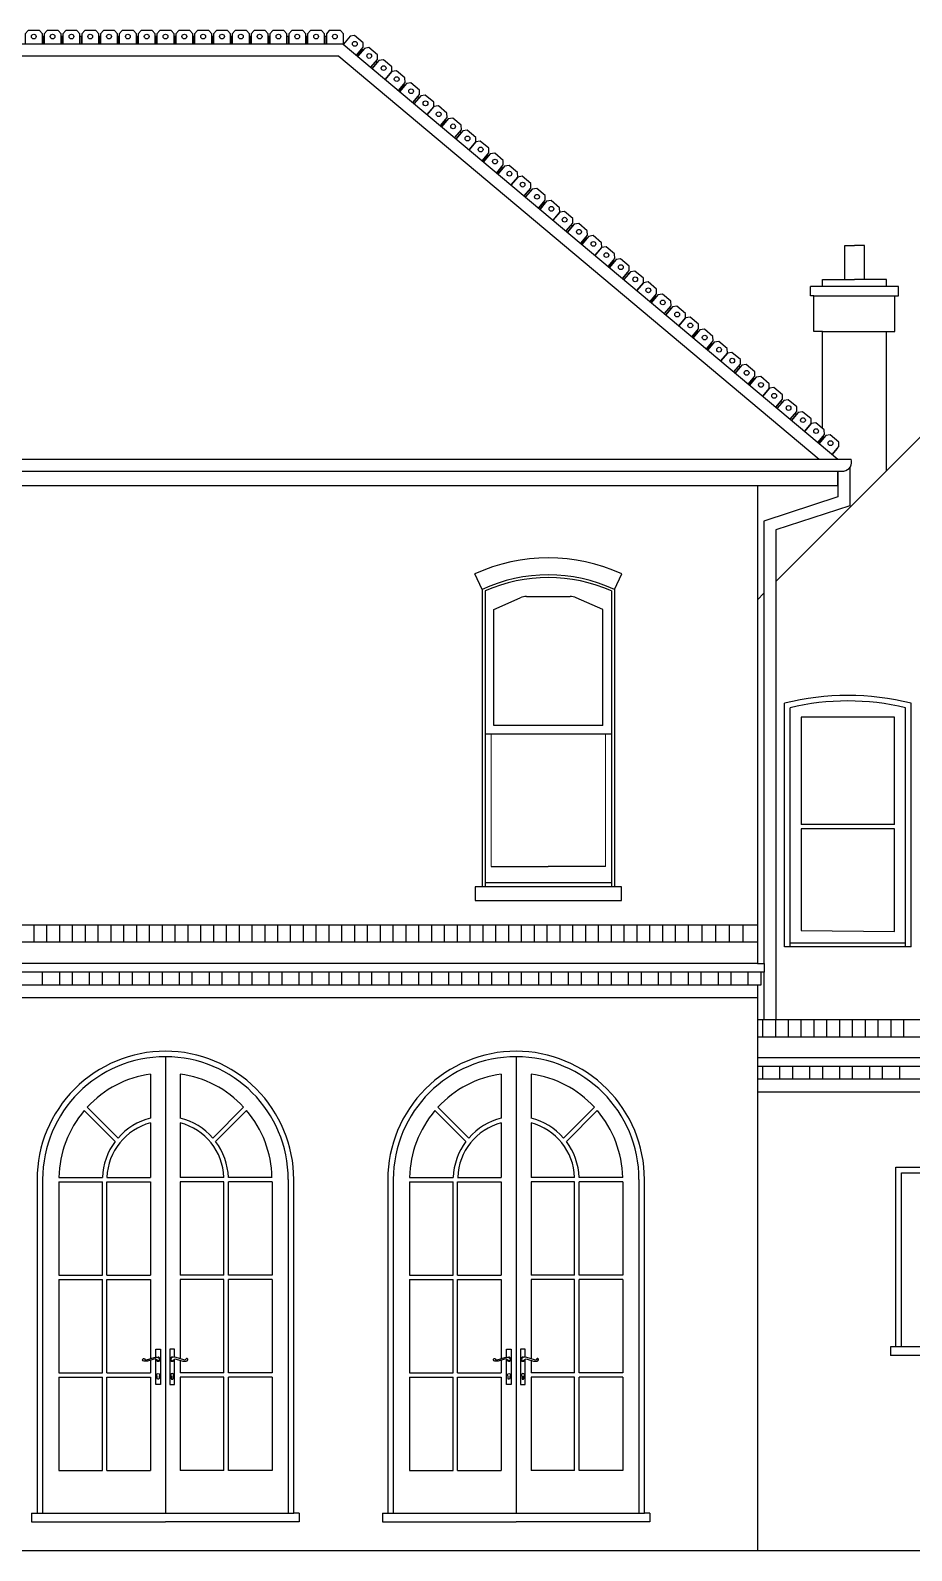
# Model space of a CAD drawing. Header units: millimetres. Extents: x -5841 to 140562, y 1006 to 102310.
# Drawn here: x 18615 to 23765, y 20265 to 29149 of the extents above; entities that cross this region are included whole.
import ezdxf

# ---------------------------------------------------------------- set-up
doc = ezdxf.new("R2010")
doc.units = ezdxf.units.MM
doc.header["$LTSCALE"] = 10
doc.layers.add('CONCEPT HOUSE', color=7, linetype='Continuous')
doc.layers.add('PDF17_0', color=7, linetype='Continuous')

msp = doc.modelspace()

# ---------------------------------------------------------------- linework, layer by layer
at = {"color": 140, "ltscale": 10, "transparency": 33554559}
for points in [[(18684.3, 29068.9), (18684.3, 29128.9), (18666.8, 29148.9), (18601.8, 29148.9), (18584.3, 29128.9), (18584.3, 29068.9)], [(18794.3, 29068.9), (18794.3, 29128.9), (18776.8, 29148.9), (18711.8, 29148.9), (18694.3, 29128.9), (18694.3, 29068.9)], [(18904.3, 29068.9), (18904.3, 29128.9), (18886.8, 29148.9), (18821.8, 29148.9), (18804.3, 29128.9), (18804.3, 29068.9)], [(19014.3, 29068.9), (19014.3, 29128.9), (18996.8, 29148.9), (18931.8, 29148.9), (18914.3, 29128.9), (18914.3, 29068.9)], [(19124.3, 29068.9), (19124.3, 29128.9), (19106.8, 29148.9), (19041.8, 29148.9), (19024.3, 29128.9), (19024.3, 29068.9)], [(19234.3, 29068.9), (19234.3, 29128.9), (19216.8, 29148.9), (19151.8, 29148.9), (19134.3, 29128.9), (19134.3, 29068.9)], [(19344.3, 29068.9), (19344.3, 29128.9), (19326.8, 29148.9), (19261.8, 29148.9), (19244.3, 29128.9), (19244.3, 29068.9)], [(19454.3, 29068.9), (19454.3, 29128.9), (19436.8, 29148.9), (19371.8, 29148.9), (19354.3, 29128.9), (19354.3, 29068.9)], [(19564.3, 29068.9), (19564.3, 29128.9), (19546.8, 29148.9), (19481.8, 29148.9), (19464.3, 29128.9), (19464.3, 29068.9)], [(19674.3, 29068.9), (19674.3, 29128.9), (19656.8, 29148.9), (19591.8, 29148.9), (19574.3, 29128.9), (19574.3, 29068.9)], [(19784.3, 29068.9), (19784.3, 29128.9), (19766.8, 29148.9), (19701.8, 29148.9), (19684.3, 29128.9), (19684.3, 29068.9)], [(19894.3, 29068.9), (19894.3, 29128.9), (19876.8, 29148.9), (19811.8, 29148.9), (19794.3, 29128.9), (19794.3, 29068.9)], [(20004.3, 29068.9), (20004.3, 29128.9), (19986.8, 29148.9), (19921.8, 29148.9), (19904.3, 29128.9), (19904.3, 29068.9)], [(20114.3, 29068.9), (20114.3, 29128.9), (20096.8, 29148.9), (20031.8, 29148.9), (20014.3, 29128.9), (20014.3, 29068.9)], [(20224.3, 29068.9), (20224.3, 29128.9), (20206.8, 29148.9), (20141.8, 29148.9), (20124.3, 29128.9), (20124.3, 29068.9)], [(20334.3, 29068.9), (20334.3, 29128.9), (20316.8, 29148.9), (20251.8, 29148.9), (20234.3, 29128.9), (20234.3, 29068.9)], [(20444.3, 29068.9), (20444.3, 29128.9), (20426.8, 29148.9), (20361.8, 29148.9), (20344.3, 29128.9), (20344.3, 29068.9)], [(18694.3, 29068.9), (18694.3, 29113.9), (18684.3, 29113.9), (18684.3, 29068.9)], [(18804.3, 29068.9), (18804.3, 29113.9), (18794.3, 29113.9), (18794.3, 29068.9)], [(18914.3, 29068.9), (18914.3, 29113.9), (18904.3, 29113.9), (18904.3, 29068.9)], [(19024.3, 29068.9), (19024.3, 29113.9), (19014.3, 29113.9), (19014.3, 29068.9)], [(19134.3, 29068.9), (19134.3, 29113.9), (19124.3, 29113.9), (19124.3, 29068.9)], [(19244.3, 29068.9), (19244.3, 29113.9), (19234.3, 29113.9), (19234.3, 29068.9)], [(19354.3, 29068.9), (19354.3, 29113.9), (19344.3, 29113.9), (19344.3, 29068.9)], [(19464.3, 29068.9), (19464.3, 29113.9), (19454.3, 29113.9), (19454.3, 29068.9)], [(19574.3, 29068.9), (19574.3, 29113.9), (19564.3, 29113.9), (19564.3, 29068.9)], [(19684.3, 29068.9), (19684.3, 29113.9), (19674.3, 29113.9), (19674.3, 29068.9)], [(19794.3, 29068.9), (19794.3, 29113.9), (19784.3, 29113.9), (19784.3, 29068.9)], [(19904.3, 29068.9), (19904.3, 29113.9), (19894.3, 29113.9), (19894.3, 29068.9)], [(20014.3, 29068.9), (20014.3, 29113.9), (20004.3, 29113.9), (20004.3, 29068.9)], [(20124.3, 29068.9), (20124.3, 29113.9), (20114.3, 29113.9), (20114.3, 29068.9)], [(20234.3, 29068.9), (20234.3, 29113.9), (20224.3, 29113.9), (20224.3, 29068.9)], [(20344.3, 29068.9), (20344.3, 29113.9), (20334.3, 29113.9), (20334.3, 29068.9)], [(20520.8, 29004.5), (20559.4, 29050.4), (20558.9, 29077), (20509.2, 29118.8), (20482.9, 29114.8), (20444.3, 29068.9)], [(20528.4, 28998), (20557.4, 29032.5), (20549.7, 29038.9), (20520.8, 29004.5)], [(20604.9, 28933.7), (20643.6, 28979.6), (20643.1, 29006.1), (20593.3, 29048), (20567.1, 29044), (20528.4, 28998)], [(20612.6, 28927.2), (20641.6, 28961.7), (20633.9, 28968.1), (20604.9, 28933.7)], [(20689.1, 28862.8), (20727.7, 28908.7), (20727.2, 28935.3), (20677.5, 28977.2), (20651.2, 28973.1), (20612.6, 28927.2)], [(20765.6, 28798.4), (20804.2, 28844.4), (20803.7, 28870.9), (20754, 28912.8), (20727.7, 28908.7), (20689.1, 28862.8)], [(20773.3, 28792), (20802.2, 28826.4), (20794.6, 28832.9), (20765.6, 28798.4)], [(20849.8, 28727.6), (20888.4, 28773.5), (20887.9, 28800.1), (20838.2, 28841.9), (20811.9, 28837.9), (20773.3, 28792)], [(20857.4, 28721.2), (20886.4, 28755.6), (20878.7, 28762), (20849.8, 28727.6)], [(20933.9, 28656.8), (20972.6, 28702.7), (20972.1, 28729.3), (20922.3, 28771.1), (20896.1, 28767.1), (20857.4, 28721.2)], [(21011, 28593), (21049.6, 28639), (21049.1, 28665.5), (20999.4, 28707.4), (20973.1, 28703.3), (20934.5, 28657.4)], [(21018.6, 28586.6), (21047.6, 28621), (21040, 28627.5), (21011, 28593)], [(21095.2, 28522.2), (21133.8, 28568.1), (21133.3, 28594.7), (21083.5, 28636.5), (21057.3, 28632.5), (21018.6, 28586.6)], [(21102.8, 28515.8), (21131.8, 28550.2), (21124.1, 28556.6), (21095.2, 28522.2)], [(21179.3, 28451.4), (21218, 28497.3), (21217.4, 28523.9), (21167.7, 28565.7), (21141.4, 28561.7), (21102.8, 28515.8)], [(21256, 28387.2), (21294.6, 28433.1), (21294.1, 28459.7), (21244.4, 28501.5), (21218.1, 28497.5), (21179.5, 28451.6)], [(21340.2, 28316.4), (21378.8, 28362.3), (21378.3, 28388.9), (21328.6, 28430.7), (21302.3, 28426.7), (21263.7, 28380.8)], [(21263.7, 28380.8), (21292.6, 28415.2), (21285, 28421.6), (21256, 28387.2)], [(21347.8, 28309.9), (21376.8, 28344.4), (21369.1, 28350.8), (21340.2, 28316.4)], [(21424.3, 28245.6), (21463, 28291.5), (21462.4, 28318), (21412.7, 28359.9), (21386.4, 28355.8), (21347.8, 28309.9)], [(21501.4, 28181.8), (21540, 28227.7), (21539.5, 28254.3), (21489.8, 28296.1), (21463.5, 28292.1), (21424.9, 28246.2)], [(21509, 28175.4), (21538, 28209.8), (21530.4, 28216.2), (21501.4, 28181.8)], [(21585.5, 28111), (21624.2, 28156.9), (21623.7, 28183.5), (21573.9, 28225.3), (21547.7, 28221.3), (21509, 28175.4)], [(21593.2, 28104.5), (21622.2, 28139), (21614.5, 28145.4), (21585.5, 28111)], [(21669.7, 28040.2), (21708.3, 28086.1), (21707.8, 28112.6), (21658.1, 28154.5), (21631.8, 28150.4), (21593.2, 28104.5)], [(21747.1, 27976.8), (21785.7, 28022.7), (21785.2, 28049.3), (21735.5, 28091.1), (21709.2, 28087.1), (21670.6, 28041.2)], [(21754.7, 27970.3), (21783.7, 28004.8), (21776.1, 28011.2), (21747.1, 27976.8)], [(21831.2, 27906), (21869.9, 27951.9), (21869.4, 27978.4), (21819.6, 28020.3), (21793.4, 28016.3), (21754.7, 27970.3)], [(21838.9, 27899.5), (21867.9, 27933.9), (21860.2, 27940.4), (21831.2, 27906)], [(21915.4, 27835.1), (21954, 27881), (21953.5, 27907.6), (21903.8, 27949.5), (21877.5, 27945.4), (21838.9, 27899.5)], [(21991.3, 27770), (22029.9, 27815.9), (22029.4, 27842.5), (21979.7, 27884.3), (21953.4, 27880.3), (21914.8, 27834.4)], [(22075.4, 27699.1), (22114.1, 27745.1), (22113.6, 27771.6), (22063.8, 27813.5), (22037.6, 27809.4), (21998.9, 27763.5)], [(21998.9, 27763.5), (22027.9, 27798), (22020.2, 27804.4), (21991.3, 27770)], [(22083.1, 27692.7), (22112.1, 27727.1), (22104.4, 27733.6), (22075.4, 27699.1)], [(22159.6, 27628.3), (22198.2, 27674.2), (22197.7, 27700.8), (22148, 27742.6), (22121.7, 27738.6), (22083.1, 27692.7)], [(22236.4, 27564.3), (22275, 27610.2), (22274.5, 27636.8), (22224.8, 27678.6), (22198.5, 27674.6), (22159.9, 27628.7)], [(22244.1, 27557.8), (22273, 27592.3), (22265.4, 27598.7), (22236.4, 27564.3)], [(22320.6, 27493.5), (22359.2, 27539.4), (22358.7, 27565.9), (22309, 27607.8), (22282.7, 27603.7), (22244.1, 27557.8)], [(22328.2, 27487), (22357.2, 27521.4), (22349.5, 27527.9), (22320.6, 27493.5)], [(22404.7, 27422.6), (22443.4, 27468.5), (22442.9, 27495.1), (22393.1, 27537), (22366.9, 27532.9), (22328.2, 27487)], [(22481.6, 27358.7), (22520.3, 27404.6), (22519.8, 27431.2), (22470, 27473), (22443.8, 27469), (22405.1, 27423.1)], [(22489.3, 27352.3), (22518.3, 27386.7), (22510.6, 27393.1), (22481.6, 27358.7)], [(22565.8, 27287.9), (22604.4, 27333.8), (22603.9, 27360.4), (22554.2, 27402.2), (22527.9, 27398.2), (22489.3, 27352.3)], [(22573.5, 27281.4), (22602.4, 27315.9), (22594.8, 27322.3), (22565.8, 27287.9)], [(22650, 27217.1), (22688.6, 27263), (22688.1, 27289.5), (22638.4, 27331.4), (22612.1, 27327.4), (22573.5, 27281.4)], [(22726.7, 27152.9), (22765.3, 27198.8), (22764.8, 27225.4), (22715.1, 27267.2), (22688.8, 27263.2), (22650.2, 27217.3)], [(22734.3, 27146.5), (22763.3, 27180.9), (22755.7, 27187.3), (22726.7, 27152.9)], [(22810.8, 27082.1), (22849.5, 27128), (22849, 27154.5), (22799.2, 27196.4), (22773, 27192.4), (22734.3, 27146.5)], [(22818.5, 27075.6), (22847.5, 27110.1), (22839.8, 27116.5), (22810.8, 27082.1)], [(22895, 27011.2), (22933.6, 27057.1), (22933.1, 27083.7), (22883.4, 27125.6), (22857.1, 27121.5), (22818.5, 27075.6)], [(22971.8, 26947.2), (23010.4, 26993.1), (23009.9, 27019.7), (22960.2, 27061.5), (22933.9, 27057.5), (22895.3, 27011.6)], [(22979.5, 26940.8), (23008.4, 26975.2), (23000.8, 26981.6), (22971.8, 26947.2)], [(23056, 26876.4), (23094.6, 26922.3), (23094.1, 26948.9), (23044.4, 26990.7), (23018.1, 26986.7), (22979.5, 26940.8)], [(23140.1, 26805.6), (23178.8, 26851.5), (23178.3, 26878), (23128.5, 26919.9), (23102.3, 26915.8), (23063.6, 26869.9)], [(23063.6, 26869.9), (23092.6, 26904.4), (23084.9, 26910.8), (23056, 26876.4)], [(23216.9, 26741.5), (23255.6, 26787.4), (23255.1, 26814), (23205.3, 26855.8), (23179.1, 26851.8), (23140.4, 26805.9)], [(23224.6, 26735.1), (23253.6, 26769.5), (23245.9, 26775.9), (23216.9, 26741.5)], [(23301.1, 26670.7), (23339.7, 26716.6), (23339.2, 26743.2), (23289.5, 26785), (23263.2, 26781), (23224.6, 26735.1)], [(23330.1, 26705.1), (23330.1, 26705.1), (23301.1, 26670.7)], [(23308.8, 26664.2), (23309, 26664.5)], [(23309, 26664.5), (23308.8, 26664.2)]]:
    msp.add_lwpolyline(points, dxfattribs=at)
for centre in [(18634.3, 29112.9), (18744.3, 29112.9), (18854.3, 29112.9), (18964.3, 29112.9), (19074.3, 29112.9), (19184.3, 29112.9), (19294.3, 29112.9), (19404.3, 29112.9), (19514.3, 29112.9), (19624.3, 29112.9), (19734.3, 29112.9), (19844.3, 29112.9), (19954.3, 29112.9), (20064.3, 29112.9), (20174.3, 29112.9), (20284.3, 29112.9), (20394.3, 29112.9), (20510.8, 29070.3), (20595, 28999.5), (20679.2, 28928.7), (20755.7, 28864.3), (20839.8, 28793.5), (20924, 28722.7), (21001.1, 28658.9), (21085.2, 28588.1), (21169.4, 28517.2), (21246.1, 28453.1), (21330.2, 28382.2), (21414.4, 28311.4), (21491.5, 28247.7), (21575.6, 28176.8), (21659.8, 28106), (21737.2, 28042.6), (21821.3, 27971.8), (21905.5, 27901), (21981.3, 27835.8), (22065.5, 27765), (22149.7, 27694.2), (22226.5, 27630.1), (22310.6, 27559.3), (22394.8, 27488.5), (22471.7, 27424.6), (22555.9, 27353.7), (22640, 27282.9), (22716.8, 27218.8), (22800.9, 27147.9), (22885.1, 27077.1), (22961.9, 27013.1), (23046, 26942.2), (23130.2, 26871.4), (23207, 26807.4), (23291.2, 26736.5)]:
    msp.add_circle(centre, 14, dxfattribs=at)
at = {"layer": 'CONCEPT HOUSE', "color": 140, "ltscale": 10}
for p, q in [((20443.5, 29068.9), (17814.3, 29068.9)), ((20418, 28998.9), (17839.7, 28998.9)), ((22971.3, 25929.2), (24187.7, 27145.6)), ((14845.6, 26643.5), (23412.2, 26643.5)), ((14887.9, 26573.5), (23369.9, 26573.5)), ((23334, 26487.7), (15925.4, 26487.7)), ((22863.8, 26487.7), (22863.8, 23694.9)), ((21254.2, 25881.8), (21212.4, 25972.6)), ((22028.9, 25881.8), (22070.7, 25972.6)), ((21254.2, 25881.8), (21254.2, 24144.4)), ((21273, 25873.8), (21273, 24144.4)), ((22010.2, 25873.8), (22010.2, 24144.4)), ((22028.9, 25881.8), (22028.9, 24144.4)), ((22863.8, 25821.6), (22901.3, 25859.2)), ((21322.9, 25764.4), (21478.1, 25832.9)), ((21514.4, 25840.5), (21768.8, 25840.5)), ((21960.3, 25764.4), (21805.1, 25832.9)), ((23022.6, 23793.8), (23022.6, 25216.5)), ((23054.6, 23793.8), (23054.6, 25190.5)), ((23729.8, 23793.8), (23729.8, 25190.5)), ((23761.8, 23793.8), (23761.8, 25216.5)), ((21960.3, 25086.1), (21322.9, 25086.1)), ((23664.8, 25135.3), (23119.6, 25135.3)), ((22010.2, 25036.1), (21273, 25036.1)), ((23664.8, 24508.3), (23119.6, 24508.3)), ((23664.8, 24482.3), (23119.6, 24482.3)), ((21307, 24262.9), (21641.6, 24262.9)), ((21976.2, 24262.9), (21641.6, 24262.9)), ((22010.2, 24167.3), (21273, 24167.3)), ((22863.8, 23919.9), (14813.8, 23919.9)), ((22863.8, 23819.9), (14813.8, 23819.9)), ((23729.8, 23813.8), (23054.6, 23813.8)), ((23761.8, 23793.8), (23022.6, 23793.8)), ((22863.8, 23694.9), (14813.8, 23694.9)), ((22863.8, 23644.9), (14813.8, 23644.9)), ((22863.8, 23694.9), (22903.8, 23694.9)), ((22903.8, 23644.9), (22863.8, 23644.9)), ((22883.8, 23644.9), (22883.8, 23569.9)), ((22903.8, 23694.9), (22903.8, 23644.9)), ((22863.8, 23569.9), (14813.8, 23569.9)), ((22863.8, 23569.9), (22863.8, 20264.8)), ((22883.8, 23569.9), (22863.8, 23569.9)), ((22863.8, 23494.9), (14813.8, 23494.9)), ((22863.8, 23369.2), (25323.7, 23366.3)), ((25323.7, 23266.3), (22863.8, 23266.3)), ((19403.8, 23151.1), (19403.8, 20483.1)), ((21453.8, 23151.1), (21453.8, 20483.1)), ((25323.7, 23144.2), (22863.8, 23144.2)), ((19035.9, 23049.7), (19035.9, 23050)), ((19316.8, 23050), (19316.8, 22791.5)), ((19490.8, 23050), (19490.8, 22791.5)), ((19771.7, 23049.7), (19771.7, 23050)), ((21085.9, 23049.7), (21085.9, 23050)), ((21366.8, 23050), (21366.8, 22791.5)), ((21540.8, 23050), (21540.8, 22791.5)), ((21821.7, 23049.7), (21821.7, 23050)), ((25323.7, 23094.2), (22863.8, 23094.2)), ((25343.7, 23019.2), (22863.8, 23019.2)), ((25323.7, 22944.2), (22863.8, 22944.2)), ((19110.3, 22655.7), (18929.2, 22836.8)), ((19126.8, 22675.9), (18946.5, 22856.3)), ((19680.8, 22675.9), (19861, 22856.3)), ((19697.3, 22655.7), (19878.3, 22836.8)), ((21160.3, 22655.7), (20979.2, 22836.8)), ((21176.8, 22675.9), (20996.5, 22856.3)), ((21730.8, 22675.9), (21911, 22856.3)), ((21747.3, 22655.7), (21928.3, 22836.8)), ((19316.8, 22764.7), (19316.8, 22446.1)), ((19490.8, 22764.7), (19490.8, 22446.1)), ((21366.8, 22764.7), (21366.8, 22446.1)), ((21540.8, 22764.7), (21540.8, 22446.1)), ((18685.8, 22433.1), (18685.8, 20483.1)), ((18780.8, 22446.1), (19035.9, 22446.1)), ((18780.8, 22420.1), (19035.8, 22420.1)), ((18780.8, 22420.1), (18780.8, 21875.1)), ((19035.8, 21875.1), (19035.8, 22420.1)), ((19061.8, 22420.1), (19316.8, 22420.1)), ((19061.8, 21875.1), (19061.8, 22420.1)), ((19061.9, 22446.1), (19316.8, 22446.1)), ((19316.8, 22420.1), (19316.8, 21875.1)), ((19745.7, 22446.1), (19490.8, 22446.1)), ((19745.8, 22420.1), (19490.8, 22420.1)), ((19490.8, 22420.1), (19490.8, 21875.1)), ((19745.8, 21875.1), (19745.8, 22420.1)), ((20026.8, 22446.1), (19771.7, 22446.1)), ((20026.8, 22420.1), (19771.8, 22420.1)), ((19771.8, 21875.1), (19771.8, 22420.1)), ((20026.8, 22420.1), (20026.8, 21875.1)), ((20121.8, 22433.1), (20121.8, 20483.1)), ((20735.8, 22433.1), (20735.8, 20483.1)), ((20830.8, 22446.1), (21085.9, 22446.1)), ((20830.8, 22420.1), (21085.8, 22420.1)), ((20830.8, 22420.1), (20830.8, 21875.1)), ((21085.8, 21875.1), (21085.8, 22420.1)), ((21111.8, 22420.1), (21366.8, 22420.1)), ((21111.8, 21875.1), (21111.8, 22420.1)), ((21111.9, 22446.1), (21366.8, 22446.1)), ((21366.8, 22420.1), (21366.8, 21875.1)), ((21795.7, 22446.1), (21540.8, 22446.1)), ((21795.8, 22420.1), (21540.8, 22420.1)), ((21540.8, 22420.1), (21540.8, 21875.1)), ((21795.8, 21875.1), (21795.8, 22420.1)), ((22076.8, 22446.1), (21821.7, 22446.1)), ((22076.8, 22420.1), (21821.8, 22420.1)), ((21821.8, 21875.1), (21821.8, 22420.1)), ((22076.8, 22420.1), (22076.8, 21875.1)), ((22171.8, 22433.1), (22171.8, 20483.1)), ((18780.8, 21875.1), (19035.8, 21875.1)), ((19061.8, 21875.1), (19316.8, 21875.1)), ((19745.8, 21875.1), (19490.8, 21875.1)), ((20026.8, 21875.1), (19771.8, 21875.1)), ((20830.8, 21875.1), (21085.8, 21875.1)), ((21111.8, 21875.1), (21366.8, 21875.1)), ((21795.8, 21875.1), (21540.8, 21875.1)), ((22076.8, 21875.1), (21821.8, 21875.1)), ((18780.8, 21849.1), (18780.8, 21304.1)), ((18780.8, 21849.1), (19035.8, 21849.1)), ((19035.8, 21304.1), (19035.8, 21849.1)), ((19061.8, 21849.1), (19316.8, 21849.1)), ((19061.8, 21304.1), (19061.8, 21849.1)), ((19316.8, 21849.1), (19316.8, 21386.9)), ((19490.8, 21849.1), (19490.8, 21385.9)), ((19745.8, 21849.1), (19490.8, 21849.1)), ((19745.8, 21304.1), (19745.8, 21849.1)), ((20026.8, 21849.1), (19771.8, 21849.1)), ((19771.8, 21304.1), (19771.8, 21849.1)), ((20026.8, 21849.1), (20026.8, 21304.1)), ((20830.8, 21849.1), (20830.8, 21304.1)), ((20830.8, 21849.1), (21085.8, 21849.1)), ((21085.8, 21304.1), (21085.8, 21849.1)), ((21111.8, 21849.1), (21366.8, 21849.1)), ((21111.8, 21304.1), (21111.8, 21849.1)), ((21366.8, 21849.1), (21366.8, 21386.9)), ((21540.8, 21849.1), (21540.8, 21385.9)), ((21795.8, 21849.1), (21540.8, 21849.1)), ((21795.8, 21304.1), (21795.8, 21849.1)), ((22076.8, 21849.1), (21821.8, 21849.1)), ((21821.8, 21304.1), (21821.8, 21849.1)), ((22076.8, 21849.1), (22076.8, 21304.1)), ((23641.7, 21454.8), (23641.7, 21404.8)), ((19316.8, 21377.8), (19316.8, 21304.1)), ((19490.8, 21377), (19490.8, 21304.1)), ((21366.8, 21377.8), (21366.8, 21304.1)), ((21540.8, 21377), (21540.8, 21304.1)), ((18780.8, 21304.1), (19035.8, 21304.1)), ((18780.8, 21278.1), (18780.8, 20733.1)), ((18780.8, 21278.1), (19035.8, 21278.1)), ((19035.8, 20733.1), (19035.8, 21278.1)), ((19061.8, 21304.1), (19316.8, 21304.1)), ((19061.8, 20733.1), (19061.8, 21278.1)), ((19061.8, 21278.1), (19316.8, 21278.1)), ((19316.8, 21278.1), (19316.8, 20733.1)), ((19745.8, 21304.1), (19490.8, 21304.1)), ((19490.8, 21278.1), (19490.8, 20733.1)), ((19745.8, 21278.1), (19490.8, 21278.1)), ((19745.8, 20733.1), (19745.8, 21278.1)), ((20026.8, 21304.1), (19771.8, 21304.1)), ((19771.8, 20733.1), (19771.8, 21278.1)), ((20026.8, 21278.1), (19771.8, 21278.1)), ((20026.8, 21278.1), (20026.8, 20733.1)), ((20830.8, 21304.1), (21085.8, 21304.1)), ((20830.8, 21278.1), (20830.8, 20733.1)), ((20830.8, 21278.1), (21085.8, 21278.1)), ((21085.8, 20733.1), (21085.8, 21278.1)), ((21111.8, 21304.1), (21366.8, 21304.1)), ((21111.8, 20733.1), (21111.8, 21278.1)), ((21111.8, 21278.1), (21366.8, 21278.1)), ((21366.8, 21278.1), (21366.8, 20733.1)), ((21795.8, 21304.1), (21540.8, 21304.1)), ((21540.8, 21278.1), (21540.8, 20733.1)), ((21795.8, 21278.1), (21540.8, 21278.1)), ((21795.8, 20733.1), (21795.8, 21278.1)), ((22076.8, 21304.1), (21821.8, 21304.1)), ((21821.8, 20733.1), (21821.8, 21278.1)), ((22076.8, 21278.1), (21821.8, 21278.1)), ((22076.8, 21278.1), (22076.8, 20733.1)), ((18780.8, 20733.1), (19035.8, 20733.1)), ((19061.8, 20733.1), (19316.8, 20733.1)), ((19745.8, 20733.1), (19490.8, 20733.1)), ((20026.8, 20733.1), (19771.8, 20733.1)), ((20830.8, 20733.1), (21085.8, 20733.1)), ((21111.8, 20733.1), (21366.8, 20733.1)), ((21795.8, 20733.1), (21540.8, 20733.1)), ((22076.8, 20733.1), (21821.8, 20733.1)), ((18621.8, 20483.1), (20153.8, 20483.1)), ((18621.8, 20483.1), (18621.8, 20433.1)), ((20185.8, 20483.1), (20153.8, 20483.1)), ((20185.8, 20483.1), (20185.8, 20433.1)), ((20671.8, 20483.1), (22203.8, 20483.1)), ((20671.8, 20483.1), (20671.8, 20433.1)), ((22235.8, 20483.1), (22203.8, 20483.1)), ((22235.8, 20483.1), (22235.8, 20433.1)), ((18621.8, 20433.1), (19403.8, 20433.1)), ((20185.8, 20433.1), (19403.8, 20433.1)), ((20671.8, 20433.1), (21453.8, 20433.1)), ((22235.8, 20433.1), (21453.8, 20433.1)), ((6755.4, 20264.8), (28791, 20264.8))]:
    msp.add_line(p, q, dxfattribs=at)
at = {"layer": 'CONCEPT HOUSE', "color": 140, "ltscale": 10, "transparency": 33554559}
for p, q in [((23374.2, 27692.7), (23374.2, 27892.7)), ((23374.2, 27892.7), (23431.6, 27892.7)), ((23489, 27892.7), (23431.6, 27892.7)), ((23489, 27692.7), (23489, 27892.7)), ((23688.9, 27652.7), (23174.3, 27652.7)), ((23174.3, 27598.1), (23174.3, 27652.7)), ((23688.9, 27598.1), (23688.9, 27652.7)), ((23194.6, 27598.1), (23174.3, 27598.1)), ((23194.6, 27598.1), (23688.9, 27598.1)), ((23194.6, 27389.8), (23194.6, 27598.1)), ((23667.6, 27389.8), (23667.6, 27598.1)), ((23244.6, 27389.8), (23194.6, 27389.8)), ((23244.6, 27389.8), (23667.6, 27389.8)), ((23244.6, 26822.8), (23244.6, 27389.8)), ((23617.6, 26575.4), (23617.6, 27389.8)), ((18635.8, 23819.9), (18635.8, 23919.9)), ((18710.8, 23819.9), (18710.8, 23919.9)), ((18785.8, 23819.9), (18785.8, 23919.9)), ((18860.8, 23819.9), (18860.8, 23919.9)), ((18935.8, 23819.9), (18935.8, 23919.9)), ((19010.8, 23819.9), (19010.8, 23919.9)), ((19085.8, 23819.9), (19085.8, 23919.9)), ((19160.8, 23819.9), (19160.8, 23919.9)), ((19235.8, 23819.9), (19235.8, 23919.9)), ((19310.8, 23819.9), (19310.8, 23919.9)), ((19385.8, 23819.9), (19385.8, 23919.9)), ((19460.8, 23819.9), (19460.8, 23919.9)), ((19535.8, 23819.9), (19535.8, 23919.9)), ((19610.8, 23819.9), (19610.8, 23919.9)), ((19685.8, 23819.9), (19685.8, 23919.9)), ((19760.8, 23819.9), (19760.8, 23919.9)), ((19835.8, 23819.9), (19835.8, 23919.9)), ((19910.8, 23819.9), (19910.8, 23919.9)), ((19985.8, 23819.9), (19985.8, 23919.9)), ((20060.8, 23819.9), (20060.8, 23919.9)), ((20135.8, 23819.9), (20135.8, 23919.9)), ((20210.8, 23819.9), (20210.8, 23919.9)), ((20285.8, 23819.9), (20285.8, 23919.9)), ((20360.8, 23819.9), (20360.8, 23919.9)), ((20435.8, 23819.9), (20435.8, 23919.9)), ((20510.8, 23819.9), (20510.8, 23919.9)), ((20585.8, 23819.9), (20585.8, 23919.9)), ((20660.8, 23819.9), (20660.8, 23919.9)), ((20735.8, 23819.9), (20735.8, 23919.9)), ((20810.8, 23819.9), (20810.8, 23919.9)), ((20885.8, 23819.9), (20885.8, 23919.9)), ((20960.8, 23819.9), (20960.8, 23919.9)), ((21035.8, 23819.9), (21035.8, 23919.9)), ((21110.8, 23819.9), (21110.8, 23919.9)), ((21185.8, 23819.9), (21185.8, 23919.9)), ((21260.8, 23819.9), (21260.8, 23919.9)), ((21335.8, 23819.9), (21335.8, 23919.9)), ((21410.8, 23819.9), (21410.8, 23919.9)), ((21485.8, 23819.9), (21485.8, 23919.9)), ((21560.8, 23819.9), (21560.8, 23919.9)), ((21635.8, 23819.9), (21635.8, 23919.9)), ((21710.8, 23819.9), (21710.8, 23919.9)), ((21785.8, 23819.9), (21785.8, 23919.9)), ((21860.8, 23819.9), (21860.8, 23919.9)), ((21935.8, 23819.9), (21935.8, 23919.9)), ((22010.8, 23819.9), (22010.8, 23919.9)), ((22085.8, 23819.9), (22085.8, 23919.9)), ((22160.8, 23819.9), (22160.8, 23919.9)), ((22235.8, 23819.9), (22235.8, 23919.9)), ((22310.8, 23819.9), (22310.8, 23919.9)), ((22385.8, 23819.9), (22385.8, 23919.9)), ((22460.8, 23819.9), (22460.8, 23919.9)), ((22540.8, 23819.9), (22540.8, 23919.9)), ((22620.8, 23819.9), (22620.8, 23919.9)), ((22700.8, 23819.9), (22700.8, 23919.9)), ((22780.8, 23819.9), (22780.8, 23919.9)), ((18683.8, 23644.9), (18683.8, 23569.9)), ((18783.8, 23644.9), (18783.8, 23569.9)), ((18858.8, 23644.9), (18858.8, 23569.9)), ((18958.8, 23644.9), (18958.8, 23569.9)), ((19033.8, 23644.9), (19033.8, 23569.9)), ((19133.8, 23644.9), (19133.8, 23569.9)), ((19208.8, 23644.9), (19208.8, 23569.9)), ((19308.8, 23644.9), (19308.8, 23569.9)), ((19383.8, 23644.9), (19383.8, 23569.9)), ((19483.8, 23644.9), (19483.8, 23569.9)), ((19558.8, 23644.9), (19558.8, 23569.9)), ((19658.8, 23644.9), (19658.8, 23569.9)), ((19733.8, 23644.9), (19733.8, 23569.9)), ((19833.8, 23644.9), (19833.8, 23569.9)), ((19908.8, 23644.9), (19908.8, 23569.9)), ((20008.8, 23644.9), (20008.8, 23569.9)), ((20083.8, 23644.9), (20083.8, 23569.9)), ((20183.8, 23644.9), (20183.8, 23569.9)), ((20258.8, 23644.9), (20258.8, 23569.9)), ((20358.8, 23644.9), (20358.8, 23569.9)), ((20433.8, 23644.9), (20433.8, 23569.9)), ((20533.8, 23644.9), (20533.8, 23569.9)), ((20608.8, 23644.9), (20608.8, 23569.9)), ((20708.8, 23644.9), (20708.8, 23569.9)), ((20783.8, 23644.9), (20783.8, 23569.9)), ((20883.8, 23644.9), (20883.8, 23569.9)), ((20958.8, 23644.9), (20958.8, 23569.9)), ((21058.8, 23644.9), (21058.8, 23569.9)), ((21133.8, 23644.9), (21133.8, 23569.9)), ((21233.8, 23644.9), (21233.8, 23569.9)), ((21308.8, 23644.9), (21308.8, 23569.9)), ((21408.8, 23644.9), (21408.8, 23569.9)), ((21483.8, 23644.9), (21483.8, 23569.9)), ((21583.8, 23644.9), (21583.8, 23569.9)), ((21658.8, 23644.9), (21658.8, 23569.9)), ((21758.8, 23644.9), (21758.8, 23569.9)), ((21833.8, 23644.9), (21833.8, 23569.9)), ((21933.8, 23644.9), (21933.8, 23569.9)), ((22008.8, 23644.9), (22008.8, 23569.9)), ((22108.8, 23644.9), (22108.8, 23569.9)), ((22183.8, 23644.9), (22183.8, 23569.9)), ((22283.8, 23644.9), (22283.8, 23569.9)), ((22358.8, 23644.9), (22358.8, 23569.9)), ((22458.8, 23644.9), (22458.8, 23569.9)), ((22533.8, 23644.9), (22533.8, 23569.9)), ((22633.8, 23644.9), (22633.8, 23569.9)), ((22708.8, 23644.9), (22708.8, 23569.9)), ((22808.8, 23644.9), (22808.8, 23569.9)), ((22895.7, 23266.3), (22895.7, 23366.3)), ((22970.7, 23266.3), (22970.7, 23366.3)), ((23045.7, 23266.3), (23045.7, 23366.3)), ((23120.7, 23266.3), (23120.7, 23366.3)), ((23195.7, 23266.3), (23195.7, 23366.3)), ((23270.7, 23266.3), (23270.7, 23366.3)), ((23345.7, 23266.3), (23345.7, 23366.3)), ((23420.7, 23266.3), (23420.7, 23366.3)), ((23495.7, 23266.3), (23495.7, 23366.3)), ((23570.7, 23266.3), (23570.7, 23366.3)), ((23645.7, 23266.3), (23645.7, 23366.3)), ((23720.7, 23266.3), (23720.7, 23366.3)), ((22893.7, 23094.2), (22893.7, 23019.2)), ((22993.7, 23094.2), (22993.7, 23019.2)), ((23068.7, 23094.2), (23068.7, 23019.2)), ((23168.7, 23094.2), (23168.7, 23019.2)), ((23243.7, 23094.2), (23243.7, 23019.2)), ((23343.7, 23094.2), (23343.7, 23019.2)), ((23418.7, 23094.2), (23418.7, 23019.2)), ((23518.7, 23094.2), (23518.7, 23019.2)), ((23593.7, 23094.2), (23593.7, 23019.2)), ((23693.7, 23094.2), (23693.7, 23019.2))]:
    msp.add_line(p, q, dxfattribs=at)
at = {"layer": 'CONCEPT HOUSE', "color": 140, "ltscale": 10}
for points in [[(20443.5, 29068.9), (23334, 26643.5)], [(20418, 28998.9), (23225.1, 26643.5)], [(23334, 26573.5), (23334, 26422.2), (22901.3, 26281.3), (22901.3, 23694.9)], [(23404, 26593.8), (23404, 26371.3), (22971.3, 26230.5), (22971.3, 23369.1)], [(23334, 26487.7), (23334, 26573.5)], [(21322.9, 25086.1), (21322.9, 25764.4)], [(21960.3, 25086.1), (21960.3, 25764.4)], [(23119.6, 25135.3), (23119.6, 24508.3)], [(23664.8, 24508.3), (23664.8, 25135.3)], [(23119.6, 24482.3), (23119.6, 23888.3)], [(23664.8, 23883.8), (23664.8, 24482.3)], [(21254.2, 24144.4), (21214.2, 24144.4), (21214.2, 24064.4), (22028.9, 24064.4), (22068.9, 24064.4), (22068.9, 24144.4), (21254.2, 24144.4)], [(23119.6, 23888.3), (23664.8, 23883.8)], [(22901.3, 23644.9), (22901.3, 23369.2)], [(23673.7, 21454.8), (23673.7, 22504.8), (24093.8, 22504.8), (24513.9, 22504.8), (24513.9, 21454.8)], [(23705.7, 21454.8), (23705.7, 22472.8), (24093.8, 22472.8), (24481.9, 22472.8), (24481.9, 21454.8)], [(19347.6, 21395.8), (19347.6, 21441.1), (19375.6, 21441.1), (19375.6, 21236.1), (19347.6, 21236.1), (19347.6, 21383.4)], [(19457.3, 21395.8), (19457.3, 21441.1), (19429.3, 21441.1), (19429.3, 21236.1), (19457.3, 21236.1), (19457.3, 21383.4)], [(21397.6, 21395.8), (21397.6, 21441.1), (21425.6, 21441.1), (21425.6, 21236.1), (21397.6, 21236.1), (21397.6, 21383.4)], [(21507.3, 21395.8), (21507.3, 21441.1), (21479.3, 21441.1), (21479.3, 21236.1), (21507.3, 21236.1), (21507.3, 21383.4)], [(24545.7, 21454.8), (23641.7, 21454.8)], [(24545.7, 21404.8), (23641.7, 21404.8)]]:
    msp.add_lwpolyline(points, dxfattribs=at)
at = {"layer": 'CONCEPT HOUSE', "color": 140, "ltscale": 10, "transparency": 33554559}
for points in [[(23244.6, 27652.7), (23244.6, 27692.7), (23431.6, 27692.7)], [(23618.6, 27652.7), (23618.6, 27692.7), (23431.6, 27692.7)]]:
    msp.add_lwpolyline(points, dxfattribs=at)
at = {"layer": 'CONCEPT HOUSE', "color": 140, "ltscale": 10}
for points in [[(20153.8, 20483.1), (20153.8, 22433.1, 0.414214), (19403.8, 23183.1, 0.414214), (18653.8, 22433.1), (18653.8, 20483.1)], [(22203.8, 20483.1), (22203.8, 22433.1, 0.414214), (21453.8, 23183.1, 0.414214), (20703.8, 22433.1), (20703.8, 20483.1)], [(19467.3, 21384.2), (19505.4, 21372.5, 0.122521), (19525.8, 21372, 0.313507), (19534.5, 21380.1, 0.763163), (19524.1, 21385.1), (19519.9, 21380.4, -0.269567), (19511.9, 21378.8), (19466.9, 21394.1, 0.108183), (19451.6, 21395.6, 0.187737), (19437.4, 21389.4, 0.986499), (19449.1, 21376.8), (19454.7, 21382, -0.237525), (19468.6, 21383.8)], [(21517.3, 21384.2), (21555.4, 21372.5, 0.122521), (21575.8, 21372, 0.313507), (21584.5, 21380.1, 0.763163), (21574.1, 21385.1), (21569.9, 21380.4, -0.269567), (21561.9, 21378.8), (21516.9, 21394.1, 0.108183), (21501.6, 21395.6, 0.187737), (21487.4, 21389.4, 0.986499), (21499.1, 21376.8), (21504.7, 21382, -0.237525), (21518.6, 21383.8)]]:
    msp.add_lwpolyline(points, format="xyb", dxfattribs=at)
for points in [[(19367.5, 21389.4, -0.986499), (19355.9, 21376.8), (19350.2, 21382, 0.237525), (19336.3, 21383.8), (19299.6, 21372.5, -0.122521), (19279.1, 21372, -0.313507), (19270.5, 21380.1, -0.763163), (19280.8, 21385.1), (19285.1, 21380.4, 0.269567), (19293.1, 21378.8), (19338, 21394.1, -0.108183), (19353.4, 21395.6, -0.187737)], [(21417.5, 21389.4, -0.986499), (21405.9, 21376.8), (21400.2, 21382, 0.237525), (21386.3, 21383.8), (21349.6, 21372.5, -0.122521), (21329.1, 21372, -0.313507), (21320.5, 21380.1, -0.763163), (21330.8, 21385.1), (21335.1, 21380.4, 0.269567), (21343.1, 21378.8), (21388, 21394.1, -0.108183), (21403.4, 21395.6, -0.187737)], [(19366.8, 21271.1, -1), (19356.3, 21271.1), (19356.3, 21284.1, -3), (19366.8, 21284.1)], [(19438.1, 21271.1, 1), (19448.6, 21271.1), (19448.6, 21284.1, 3), (19438.1, 21284.1)], [(21416.8, 21271.1, -1), (21406.3, 21271.1), (21406.3, 21284.1, -3), (21416.8, 21284.1)], [(21488.1, 21271.1, 1), (21498.6, 21271.1), (21498.6, 21284.1, 3), (21488.1, 21284.1)]]:
    msp.add_lwpolyline(points, format="xyb", close=True, dxfattribs=at)
for centre, radius, start, end in [((23361.6, 26626.3), 53.5, 278.9258, 18.74105), ((21641.6, 25040.4), 1026.2, 65.28014, 114.71986), ((21641.6, 25040.4), 926.2, 65.28014, 114.71986), ((21641.6, 25040.4), 911.2, 66.13823, 113.86177), ((21514.4, 25750.5), 90, 90, 113.79772), ((21768.8, 25750.5), 90, 66.20228, 90), ((23392.2, 23746.1), 1516.2, 75.89052, 104.10948), ((23392.2, 23778.3), 1451.9, 76.55427, 103.44573), ((19403.8, 22433.1), 718, 90, 180), ((19403.8, 22433.1), 718, 0, 90), ((21453.8, 22433.1), 718, 90, 180), ((21453.8, 22433.1), 718, 0, 90), ((19403.8, 22433.1), 623, 98.02741, 137.21881), ((19403.8, 22433.1), 623, 42.78119, 81.97259), ((21453.8, 22433.1), 623, 98.02741, 137.21881), ((21453.8, 22433.1), 623, 42.78119, 81.97259), ((19403.8, 22433.1), 623, 139.61443, 178.80434), ((19403.8, 22433.1), 623, 1.19566, 40.38557), ((21453.8, 22433.1), 623, 139.61443, 178.80434), ((21453.8, 22433.1), 623, 1.19566, 40.38557), ((19404.7, 22433.1), 343, 104.84688, 177.82792), ((19404.7, 22433.1), 369, 103.77927, 138.85415), ((19402.9, 22433.1), 369, 41.14585, 76.22073), ((19402.9, 22433.1), 343, 2.17208, 75.15312), ((21454.7, 22433.1), 343, 104.84688, 177.82792), ((21454.7, 22433.1), 369, 103.77927, 138.85415), ((21452.9, 22433.1), 369, 41.14585, 76.22073), ((21452.9, 22433.1), 343, 2.17208, 75.15312), ((19404.7, 22433.1), 369, 142.91357, 177.98103), ((19402.9, 22433.1), 369, 2.01897, 37.08643), ((21454.7, 22433.1), 369, 142.91357, 177.98103), ((21452.9, 22433.1), 369, 2.01897, 37.08643), ((19361.6, 21383.1), 12, 183.52791, 104.83255), ((19443.3, 21383.1), 12, 75.16745, 356.47209), ((21411.6, 21383.1), 12, 183.52791, 104.83255), ((21493.3, 21383.1), 12, 75.16745, 356.47209)]:
    msp.add_arc(centre, radius, start, end, dxfattribs=at)
at = {"layer": 'PDF17_0', "color": 140, "lineweight": 0}
for points in [[(21307, 24262.9), (21307, 25036.1)], [(21976.2, 24262.9), (21976.2, 25036.1)]]:
    msp.add_lwpolyline(points, dxfattribs=at)

doc.saveas('drawing.dxf')
